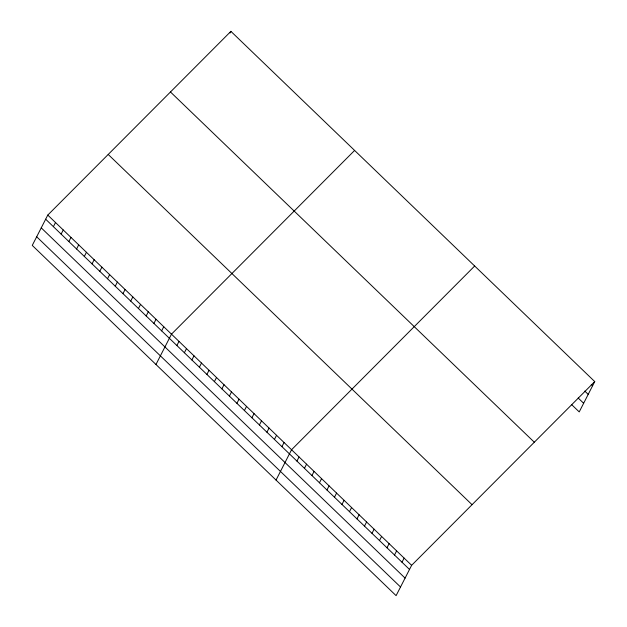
<?xml version="1.0" encoding="UTF-8"?>
<svg xmlns="http://www.w3.org/2000/svg" width="627" height="627" viewBox="0 0 627 627"><rect width="100%" height="100%" fill="white"/><g stroke="black" fill="none" stroke-linecap="round" stroke-linejoin="round"><path stroke-width="0.94" d="M47.777 215.085L32.259 245.408L396.099 595.65L411.625 565.319L594.741 381.592L230.901 31.35L47.777 215.085L411.625 565.319M53.397 226.66L55.513 222.522M61.125 234.106L63.241 229.968M68.86 241.544L70.976 237.414M76.588 248.99L78.704 244.851M84.324 256.427L86.44 252.297M92.051 263.873L94.168 259.735M99.787 271.319L101.903 267.18M230.054 33.004L230.901 31.35M107.515 278.756L109.631 274.626M115.25 286.202L117.367 282.064M122.978 293.64L125.094 289.509M130.714 301.085L132.83 296.947M138.442 308.531L140.558 304.393M146.177 315.969L148.293 311.838M153.905 323.414L156.021 319.276M161.641 330.86L163.757 326.722M155.966 364.491L171.484 334.167L354.608 150.433M176.877 345.524L178.993 341.386M184.377 352.742L186.493 348.612M191.886 359.969L194.002 355.838M199.386 367.195L201.502 363.057M206.894 374.421L209.01 370.283M214.395 381.639L216.511 377.509M221.903 388.865L224.019 384.727M229.404 396.092L231.52 391.953M236.912 403.31L239.028 399.18M244.412 410.536L246.529 406.398M251.921 417.762L254.037 413.624M259.421 424.981L261.537 420.85M266.922 432.207L269.038 428.069M274.43 439.433L276.546 435.295M281.931 446.651L284.047 442.521M276.037 480.07L291.555 449.739L474.67 266.013M296.939 461.104L299.055 456.965M304.448 468.322L306.564 464.192M311.948 475.548L314.064 471.41M319.457 482.774L321.573 478.636M326.957 489.993L329.073 485.862M334.465 497.219L336.581 493.081M341.966 504.445L344.082 500.307M349.474 511.663L351.59 507.533M356.975 518.89L359.091 514.759M364.483 526.116L366.599 521.977M371.983 533.334L374.1 529.204M379.492 540.56L381.608 536.43M386.992 547.786L389.108 543.648M394.501 555.013L396.617 550.874M402.001 562.231L404.117 558.101M594.741 381.592L579.223 411.915L571.714 404.697M591.261 384.414L592.625 385.723M584.787 391.083L588.204 394.367M578.188 398.02L583.643 403.271M170.466 91.981L534.314 442.223M108.212 154.454L472.053 504.688M45.661 219.215L409.509 569.457M41.241 227.86L405.081 578.102M36.679 236.771L400.528 587.005"/></g></svg>
